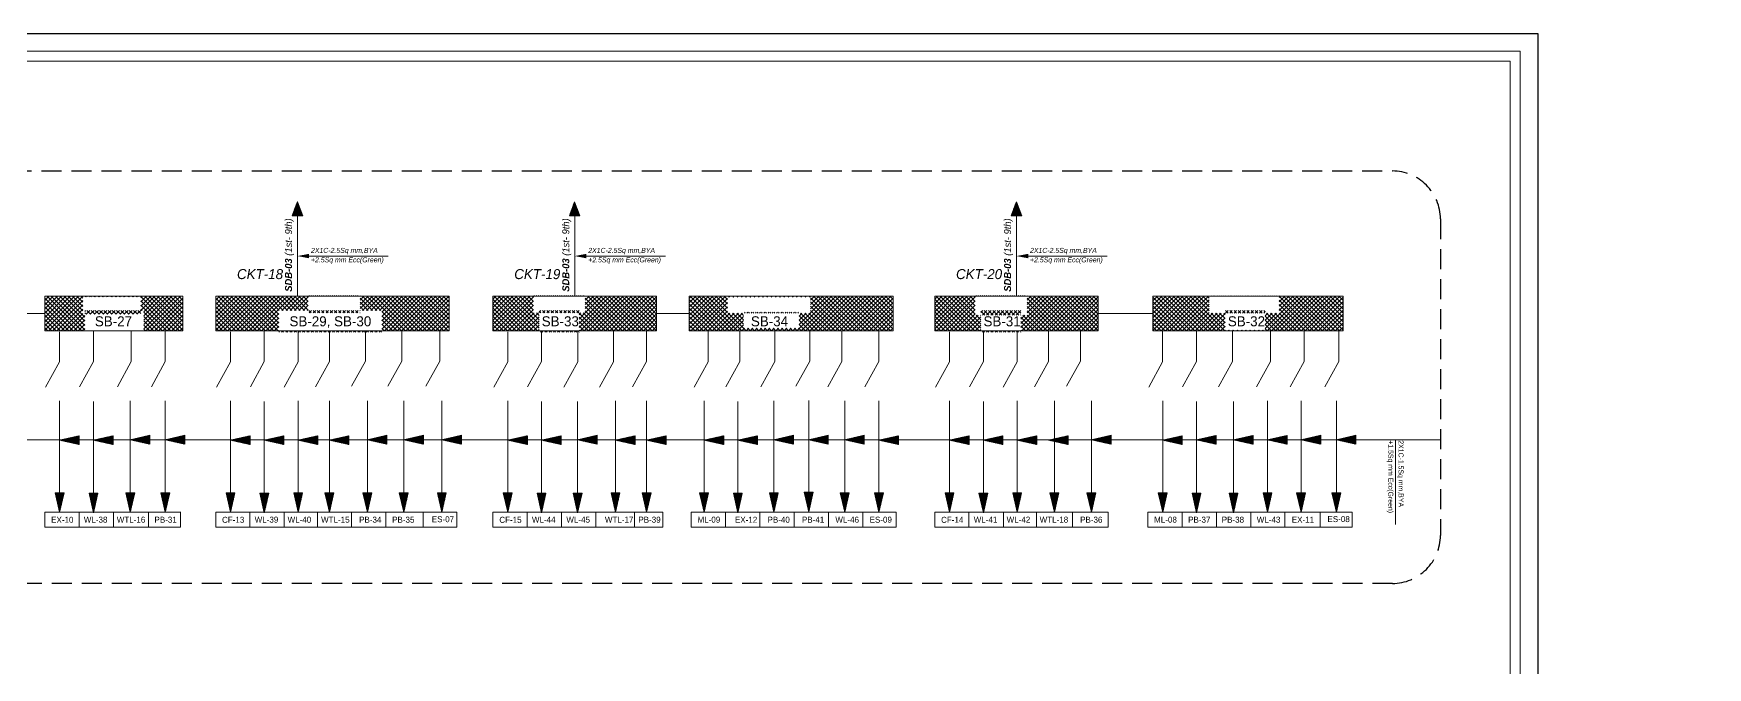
# Model space of a CAD drawing. Header units: inches. Extents: x 109699 to 44449955, y -10987 to 15824140.
# Drawn here: x 217912 to 218748, y -3945 to -3628 of the extents above; entities that cross this region are included whole.
import ezdxf

# ---------------------------------------------------------------- set-up
doc = ezdxf.new("R2010")
doc.units = ezdxf.units.IN
doc.header["$LTSCALE"] = 5
doc.header["$MEASUREMENT"] = 0
doc.linetypes.add('DASHED2', pattern=[0.375, 0.25, -0.125])
doc.layers.get('0').update_dxf_attribs({"color": 123})
for name, color, linetype, lineweight in [('@NORMAL', 7, 'Continuous', 5), ('E-CF-Ceiling-Fan', 30, 'Continuous', 13), ('E-CKT-CABLE', 116, 'Continuous', 18), ('E-CKT-TEXT', 135, 'Continuous', 18), ('E-ES-Energy Saver-Light', 140, 'Continuous', 13), ('E-EX-Exhaust-Fan', 190, 'Continuous', 13), ('E-PB-Socket-5A', 203, 'Continuous', 13), ('E-POINT-CABLE', 86, 'Continuous', 18), ('E-SB-Switch-Board', 106, 'Continuous', 18), ('E-SWITCH', 6, 'Continuous', 18), ('E-WL-Wall-Light', 232, 'Continuous', 15), ('E-WTL-Wall-Tube-Light', 6, 'Continuous', 15), ('WALL-1', 8, 'Continuous', 9)]:
    doc.layers.add(name, color=color, linetype=linetype, lineweight=lineweight)
doc.styles.get("Standard").update_dxf_attribs({"font": 'times.ttf'})

# ---------------------------------------------------------------- blocks, each defined once
blk = doc.blocks.new('zxczxczxcz')
at = {"layer": '@NORMAL'}
for points in [[(177327.5, -15450.1), (175295.2, -15450.1), (175295.2, -14276.8), (177327.5, -14276.8)], [(177319.9, -15442.5), (175302.8, -15442.5), (175302.8, -14284.5), (177319.9, -14284.5)]]:
    blk.add_lwpolyline(points, close=True, dxfattribs=at)
at = {"layer": 'WALL-1', "lineweight": 30}
blk.add_line((177340.9, -14263.5), (177340.9, -15463.5), dxfattribs=at)
blk.add_lwpolyline([(177340.9, -15463.5), (175281.8, -15463.5), (175281.8, -14263.5), (177340.9, -14263.5)], close=True, dxfattribs=at)
blk = doc.blocks.new('E-CKT TEXT')
for p, q in [((648438.87, 22105.08), (648437.12, 22112.85)), ((648437.12, 22112.85), (648440.62, 22112.85)), ((648437.16, 22112.65), (648437.36, 22112.85)), ((648437.21, 22112.43), (648437.63, 22112.85)), ((648437.26, 22112.21), (648437.89, 22112.85)), ((648437.31, 22112), (648438.16, 22112.85)), ((648437.36, 22111.78), (648438.43, 22112.85)), ((648437.41, 22111.56), (648438.69, 22112.85)), ((648437.46, 22111.35), (648438.96, 22112.85)), ((648437.51, 22111.13), (648439.22, 22112.85)), ((648437.55, 22110.92), (648439.49, 22112.85)), ((648437.6, 22110.7), (648439.75, 22112.85)), ((648437.65, 22110.48), (648440.02, 22112.85)), ((648437.7, 22110.27), (648440.28, 22112.85)), ((648437.75, 22110.05), (648440.55, 22112.85)), ((648437.8, 22109.83), (648440.57, 22112.6)), ((648437.85, 22109.62), (648440.49, 22112.26)), ((648437.9, 22109.4), (648440.41, 22111.92)), ((648437.94, 22109.18), (648440.34, 22111.58)), ((648437.99, 22108.97), (648440.26, 22111.23)), ((648438.04, 22108.75), (648440.18, 22110.89)), ((648438.09, 22108.54), (648440.11, 22110.55)), ((648438.14, 22108.32), (648440.03, 22110.21)), ((648438.19, 22108.1), (648439.95, 22109.86)), ((648438.24, 22107.89), (648439.87, 22109.52)), ((648438.29, 22107.67), (648439.8, 22109.18)), ((648438.34, 22107.45), (648439.72, 22108.84)), ((648438.38, 22107.24), (648439.64, 22108.49)), ((648438.43, 22107.02), (648439.56, 22108.15)), ((648438.48, 22106.8), (648439.49, 22107.81)), ((648438.87, 22105.08), (648440.62, 22112.85)), ((648438.53, 22106.59), (648439.41, 22107.47)), ((648438.58, 22106.37), (648439.33, 22107.13)), ((648438.63, 22106.16), (648439.26, 22106.78)), ((648438.68, 22105.94), (648439.18, 22106.44)), ((648438.73, 22105.72), (648439.1, 22106.1)), ((648438.77, 22105.51), (648439.02, 22105.76)), ((648438.82, 22105.29), (648438.95, 22105.41))]:
    blk.add_line(p, q)
blk = doc.blocks.new('AR')
at = {"layer": 'E-CKT-CABLE'}
for p, q in [((-271, 449), (0, 548)), ((-271, 449), (0, 346)), ((-270, 449), (-269, 450)), ((-266, 448), (-261, 453)), ((-263, 446), (-253, 456)), ((-259, 445), (-244, 459)), ((-255, 443), (-236, 462)), ((-251, 442), (-228, 465)), ((-247, 440), (-219, 468)), ((-243, 439), (-211, 471)), ((-240, 437), (-203, 474)), ((-236, 436), (-194, 477)), ((-232, 434), (-186, 480)), ((-228, 433), (-178, 483)), ((-224, 432), (-169, 486)), ((-220, 430), (-161, 489)), ((-216, 429), (-153, 493)), ((-213, 427), (-144, 496)), ((-209, 426), (-136, 499)), ((-205, 424), (-128, 502)), ((-201, 423), (-119, 505)), ((-197, 421), (-111, 508)), ((-193, 420), (-102, 511)), ((-190, 418), (-94, 514)), ((-186, 417), (-86, 517)), ((-182, 415), (-77, 520)), ((-178, 414), (-69, 523)), ((-174, 413), (-61, 526)), ((-170, 411), (-52, 529)), ((-167, 410), (-44, 532)), ((-163, 408), (-36, 535)), ((-159, 407), (-27, 538)), ((-155, 405), (-19, 541)), ((-151, 404), (-11, 544)), ((-147, 402), (-2, 547)), ((-144, 401), (0, 544)), ((-140, 399), (0, 539)), ((-136, 398), (0, 534)), ((-132, 396), (0, 528)), ((-128, 395), (0, 523)), ((-124, 394), (0, 518)), ((-120, 392), (0, 513)), ((-117, 391), (0, 507)), ((-113, 389), (0, 502)), ((-109, 388), (0, 497)), ((-105, 386), (0, 491)), ((-101, 385), (0, 486)), ((-97, 383), (0, 481)), ((-94, 382), (0, 475)), ((-90, 380), (0, 470)), ((-86, 379), (0, 465)), ((-82, 377), (0, 459)), ((-78, 376), (0, 454)), ((-74, 374), (0, 449)), ((-71, 373), (0, 444)), ((-67, 372), (0, 438)), ((-63, 370), (0, 433)), ((-59, 369), (0, 428)), ((-55, 367), (0, 422)), ((-51, 366), (0, 417)), ((-48, 364), (0, 412)), ((-44, 363), (0, 406)), ((-40, 361), (0, 401)), ((-36, 360), (0, 396)), ((-32, 358), (0, 391)), ((-28, 357), (0, 385)), ((-24, 355), (0, 380)), ((-21, 354), (0, 375)), ((-17, 353), (0, 369)), ((-13, 351), (0, 364)), ((-9, 350), (0, 359)), ((-5, 348), (0, 353)), ((-1, 347), (0, 348)), ((0, 548), (0, 346))]:
    blk.add_line(p, q, dxfattribs=at)

msp = doc.modelspace()

# ---------------------------------------------------------------- hatches: boundary and pattern name
at = {"layer": 'E-SB-Switch-Board'}
h = msp.add_hatch(dxfattribs=at)
h.set_pattern_fill('ANSI37', color=256, scale=12.003473, angle=180.05046, style=0)
h.set_pattern_definition([(225.050464, (15848.8653, -16746.7007), (1.061901214, -1.060032292), []), (315.050464, (15848.8653, -16746.7007), (1.060032292, 1.061901214), [])])
h.paths.add_polyline_path([(217986.3, -3759.19), (217917.26, -3759.19), (217917.26, -3776.48), (217986.3, -3776.48)])
h.paths.add_polyline_path([(217936.26, -3768.2), (217965.26, -3768.2), (217965.26, -3759.51), (217936.26, -3759.51)], flags=16)
h.paths.add_polyline_path([(217937.26, -3776.48), (217966.76, -3776.48), (217966.76, -3766.3), (217937.26, -3766.3)], flags=17)
h = msp.add_hatch(dxfattribs=at)
h.set_pattern_fill('ANSI37', color=256, scale=12.003473, angle=180.05046, style=0)
h.set_pattern_definition([(225.050464, (15859.9865, -16746.7007), (1.061901214, -1.060032292), []), (315.050464, (15859.9865, -16746.7007), (1.060032292, 1.061901214), [])])
h.paths.add_polyline_path([(218119.43, -3759.19), (218002.67, -3759.19), (218002.67, -3776.48), (218119.43, -3776.48)])
h.paths.add_polyline_path([(218048.95, -3767.53), (218074.83, -3767.53), (218074.83, -3758.84), (218048.95, -3758.84)])
h.paths.add_polyline_path([(218034.26, -3777.09), (218085.76, -3777.09), (218085.76, -3766.3), (218034.26, -3766.3)])
h = msp.add_hatch(dxfattribs=at)
h.set_pattern_fill('ANSI37', color=256, scale=12.003473, angle=180.05046, style=0)
h.set_pattern_definition([(225.050464, (15972.5593, -16746.7007), (1.061901214, -1.060032292), []), (315.050464, (15972.5593, -16746.7007), (1.060032292, 1.061901214), [])])
h.paths.add_polyline_path([(218223.01, -3759.19), (218141.24, -3759.19), (218141.24, -3776.48), (218223.01, -3776.48)])
h.paths.add_polyline_path([(218161.53, -3767.53), (218187.4, -3767.53), (218187.4, -3758.84), (218161.53, -3758.84)])
h.paths.add_polyline_path([(218164.29, -3777.09), (218184.28, -3777.09), (218184.28, -3766.3), (218164.29, -3766.3)])
h = msp.add_hatch(dxfattribs=at)
h.set_pattern_fill('ANSI37', color=256, scale=12.003473, angle=180.05046, style=0)
h.set_pattern_definition([(225.050464, (16004.6607, -16746.7007), (1.061901214, -1.060032292), []), (315.050464, (16004.6607, -16746.7007), (1.060032292, 1.061901214), [])])
h.paths.add_polyline_path([(218341.26, -3759.19), (218239.35, -3759.19), (218239.35, -3776.48), (218341.26, -3776.48)])
h.paths.add_polyline_path([(218258.51, -3767.58), (218300.01, -3767.58), (218300.01, -3759.63), (218258.51, -3759.63)], flags=16)
h.paths.add_polyline_path([(218266.51, -3775.13), (218294.26, -3775.13), (218294.26, -3767.13), (218266.51, -3767.13)], flags=16)
h = msp.add_hatch(dxfattribs=at)
h.set_pattern_fill('ANSI37', color=256, scale=12.003473, angle=180.05046, style=0)
h.set_pattern_definition([(225.050464, (16193.3694, -16746.7007), (1.061901214, -1.060032292), []), (315.050464, (16193.3694, -16746.7007), (1.060032292, 1.061901214), [])])
h.paths.add_polyline_path([(218443.82, -3759.19), (218362.05, -3759.19), (218362.05, -3776.48), (218443.82, -3776.48)])
h.paths.add_polyline_path([(218382.34, -3768.63), (218408.21, -3768.63), (218408.21, -3758.84), (218382.34, -3758.84)])
h.paths.add_polyline_path([(218385.1, -3777.09), (218405.09, -3777.09), (218405.09, -3766.3), (218385.1, -3766.3)])
h = msp.add_hatch(dxfattribs=at)
h.set_pattern_fill('ANSI37', color=256, scale=12.003473, angle=180.05046, style=0)
h.set_pattern_definition([(225.050464, (16252.3872, -16746.7007), (1.061901214, -1.060032292), []), (315.050464, (16252.3872, -16746.7007), (1.060032292, 1.061901214), [])])
h.paths.add_polyline_path([(218566.17, -3759.19), (218471.08, -3759.19), (218471.08, -3776.48), (218566.17, -3776.48)])
h.paths.add_polyline_path([(218499.17, -3767.58), (218534.17, -3767.58), (218534.17, -3758.89), (218499.17, -3758.89)])
h.paths.add_polyline_path([(218507.22, -3776.13), (218527.21, -3776.13), (218527.21, -3766.3), (218507.22, -3766.3)], flags=16)

# ---------------------------------------------------------------- linework, layer by layer
at = {"linetype": 'DASHED2', "lineweight": 25, "ltscale": 8}
msp.add_lwpolyline([(217525.68, -3696.59), (218590.81, -3696.59, -0.414214), (218614.81, -3720.59), (218614.81, -3878.61, -0.414214), (218590.81, -3902.61), (217525.68, -3902.61, -0.414214), (217501.68, -3878.61), (217501.68, -3720.59, -0.414214)], format="xyb", close=True, dxfattribs=at)
at = {"layer": 'E-CKT-CABLE'}
for p, q in [((218043.55, -3759.19), (218043.55, -3719.01)), ((218182.12, -3759.19), (218182.12, -3719.01)), ((218402.93, -3759.19), (218402.93, -3719.01)), ((218047.44, -3739.1), (218088.94, -3739.1)), ((218186.01, -3739.1), (218227.51, -3739.1)), ((218406.82, -3739.1), (218448.32, -3739.1)), ((217899.26, -3767.83), (217917.26, -3767.83)), ((218223.01, -3767.83), (218239.35, -3767.83)), ((218443.82, -3767.83), (218471.08, -3767.83))]:
    msp.add_line(p, q, dxfattribs=at)
for points in [[(218049.38, -3740.21), (218049.38, -3737.99), (218043.55, -3739.1)], [(218187.96, -3740.21), (218187.96, -3737.99), (218182.12, -3739.1)], [(218408.77, -3740.21), (218408.77, -3737.99), (218402.93, -3739.1)]]:
    msp.add_solid(points, dxfattribs=at)
at = {"layer": 'E-CKT-TEXT'}
for p, q in [((217552.64, -3830.85), (218028.76, -3830.85)), ((217956.17, -3830.85), (218614.81, -3830.85)), ((218204.97, -3830.85), (218204.97, -3831.1)), ((218405.78, -3830.85), (218405.78, -3831.1)), ((218483.9, -3830.85), (218483.9, -3831.1)), ((218592.4, -3830.85), (218592.4, -3873.17))]:
    msp.add_line(p, q, dxfattribs=at)
at = {"layer": 'E-POINT-CABLE'}
for p, q in [((217924.66, -3776.91), (217924.66, -3791.98)), ((217941.58, -3776.69), (217941.58, -3791.76)), ((217960.5, -3776.29), (217960.5, -3791.36)), ((217960.5, -3776.69), (217960.5, -3791.76)), ((217977.5, -3776.29), (217977.5, -3791.36)), ((217977.5, -3776.69), (217977.5, -3791.76)), ((218010.07, -3776.91), (218010.07, -3791.98)), ((218026.99, -3776.69), (218026.99, -3791.76)), ((218043.91, -3776.48), (218043.91, -3791.54)), ((218043.91, -3776.88), (218043.91, -3791.94)), ((218059.49, -3776.73), (218059.49, -3791.8)), ((218077.48, -3776.48), (218077.48, -3791.54)), ((218095.67, -3776.47), (218095.67, -3791.54)), ((218114.67, -3776.47), (218114.67, -3791.54)), ((218148.64, -3776.91), (218148.64, -3791.98)), ((218165.56, -3776.69), (218165.56, -3791.76)), ((218183.65, -3776.48), (218183.65, -3791.54)), ((218183.65, -3776.88), (218183.65, -3791.94)), ((218201.48, -3776.48), (218201.48, -3791.54)), ((218201.48, -3776.88), (218201.48, -3791.94)), ((218218.06, -3776.73), (218218.06, -3791.8)), ((218248.76, -3776.48), (218248.76, -3791.98)), ((218264.68, -3776.69), (218264.68, -3791.76)), ((218282.18, -3776.69), (218282.18, -3791.76)), ((218299.56, -3776.48), (218299.56, -3791.54)), ((218315.68, -3776.69), (218315.68, -3791.76)), ((218334.18, -3776.69), (218334.18, -3791.76)), ((218369.45, -3776.91), (218369.45, -3791.98)), ((218386.37, -3776.69), (218386.37, -3791.76)), ((218403.29, -3776.48), (218403.29, -3791.54)), ((218403.29, -3776.88), (218403.29, -3791.94)), ((218418.87, -3776.73), (218418.87, -3791.8)), ((218434.86, -3776.48), (218434.86, -3791.54)), ((218475.98, -3776.48), (218475.98, -3791.98)), ((218492.9, -3776.69), (218492.9, -3791.76)), ((218510.9, -3776.69), (218510.9, -3791.76)), ((218529.9, -3776.69), (218529.9, -3791.76)), ((218546.67, -3776.69), (218546.67, -3791.76)), ((218564.01, -3776.69), (218564.01, -3791.76)), ((217924.67, -3811.48), (217924.67, -3867.09)), ((217941.58, -3811.7), (217941.58, -3867.31)), ((217960, -3811.48), (217960, -3867.09)), ((217977.5, -3811.48), (217977.5, -3867.09)), ((218010.08, -3811.48), (218010.08, -3867.09)), ((218026.99, -3811.7), (218026.99, -3867.31)), ((218043.91, -3811.48), (218043.91, -3867.09)), ((218059.49, -3811.49), (218059.49, -3867.09)), ((218078.49, -3811.49), (218078.49, -3867.09)), ((218096.67, -3811.48), (218096.67, -3867.09)), ((218115.67, -3811.48), (218115.67, -3867.09)), ((218148.65, -3811.48), (218148.65, -3867.09)), ((218165.56, -3811.7), (218165.56, -3867.31)), ((218183.56, -3811.7), (218183.56, -3867.31)), ((218202.48, -3811.48), (218202.48, -3867.09)), ((218218.06, -3811.49), (218218.06, -3867.09)), ((218246.77, -3811.48), (218246.77, -3867.09)), ((218263.68, -3811.7), (218263.68, -3867.31)), ((218281.68, -3811.48), (218281.68, -3867.09)), ((218299.06, -3811.27), (218299.06, -3866.87)), ((218317.06, -3811.48), (218317.06, -3867.09)), ((218334.18, -3811.48), (218334.18, -3867.09)), ((218369.46, -3811.48), (218369.46, -3867.09)), ((218386.37, -3811.7), (218386.37, -3867.31)), ((218403.29, -3811.48), (218403.29, -3867.09)), ((218421.87, -3811.49), (218421.87, -3867.09)), ((218440.37, -3811.49), (218440.37, -3867.09)), ((218475.99, -3811.48), (218475.99, -3867.09)), ((218492.9, -3811.7), (218492.9, -3867.31)), ((218511.4, -3811.7), (218511.4, -3867.31)), ((218528.4, -3811.48), (218528.4, -3867.09)), ((218545.17, -3811.48), (218545.17, -3867.09)), ((218562.79, -3811.48), (218562.79, -3867.09)), ((217934.38, -3867.09), (217934.38, -3874.51)), ((217951.58, -3867.09), (217951.58, -3874.51)), ((217969.08, -3867.09), (217969.08, -3874.51)), ((217985.08, -3866.91), (217985.08, -3874.51)), ((218019.79, -3867.09), (218019.79, -3874.51)), ((218036.98, -3867.09), (218036.98, -3874.51)), ((218053.49, -3867.09), (218053.49, -3874.51)), ((218053.49, -3867.09), (218053.49, -3874.51)), ((218070.61, -3867.1), (218070.61, -3874.53)), ((218087.72, -3867.1), (218087.72, -3874.53)), ((218106.42, -3867.1), (218106.42, -3874.53)), ((218158.36, -3867.09), (218158.36, -3874.51)), ((218175.56, -3867.09), (218175.56, -3874.51)), ((218192.75, -3867.09), (218192.75, -3874.52)), ((218212.06, -3867.09), (218212.06, -3874.51)), ((218212.06, -3867.09), (218212.06, -3874.51)), ((218226.18, -3867.1), (218226.18, -3874.53)), ((218257.48, -3867.09), (218257.48, -3874.51)), ((218274.6, -3867.09), (218274.6, -3874.53)), ((218291.79, -3867.09), (218291.79, -3874.51)), ((218308.99, -3867.09), (218308.99, -3874.51)), ((218326.12, -3867.09), (218326.12, -3874.51)), ((218379.17, -3867.09), (218379.17, -3874.51)), ((218396.37, -3867.09), (218396.37, -3874.51)), ((218412.87, -3867.09), (218412.87, -3874.51)), ((218412.87, -3867.09), (218412.87, -3874.51)), ((218430.99, -3867.1), (218430.99, -3874.53)), ((218485.69, -3867.09), (218485.69, -3874.51)), ((218502.89, -3867.09), (218502.89, -3874.51)), ((218520.01, -3867.09), (218520.01, -3874.51)), ((218537.12, -3867.09), (218537.12, -3874.51)), ((218554.67, -3867.09), (218554.67, -3874.52))]:
    msp.add_line(p, q, dxfattribs=at)
for points in [[(217917.26, -3867.09), (217985.08, -3867.09), (217985.08, -3874.51), (217917.26, -3874.54)], [(218002.67, -3867.09), (218123.26, -3867.1), (218123.26, -3874.53), (218002.67, -3874.54)], [(218141.24, -3867.09), (218226.18, -3867.1), (218226.18, -3874.53), (218141.24, -3874.54)], [(218240.37, -3867.09), (218342.76, -3867.09), (218342.76, -3874.51), (218240.37, -3874.54)], [(218362.05, -3867.09), (218448.8, -3867.1), (218448.8, -3874.53), (218362.05, -3874.54)], [(218468.58, -3867.09), (218570.76, -3867.09), (218570.76, -3874.51), (218468.58, -3874.54)]]:
    msp.add_lwpolyline(points, close=True, dxfattribs=at)
at = {"layer": 'E-SB-Switch-Board'}
for points in [[(217917.26, -3776.48), (217986.3, -3776.48), (217986.3, -3759.19), (217917.26, -3759.19)], [(218002.67, -3776.48), (218119.43, -3776.48), (218119.43, -3759.19), (218002.67, -3759.19)], [(218141.24, -3776.48), (218223.01, -3776.48), (218223.01, -3759.19), (218141.24, -3759.19)], [(218239.35, -3776.48), (218341.26, -3776.48), (218341.26, -3759.19), (218239.35, -3759.19)], [(218362.05, -3776.48), (218443.82, -3776.48), (218443.82, -3759.19), (218362.05, -3759.19)], [(218471.08, -3776.48), (218566.17, -3776.48), (218566.17, -3759.19), (218471.08, -3759.19)]]:
    msp.add_lwpolyline(points, close=True, dxfattribs=at)
at = {"layer": 'E-SWITCH'}
for p, q in [((217924.66, -3791.98), (217917.68, -3804.59)), ((217941.58, -3791.76), (217934.6, -3804.38)), ((217960.5, -3791.76), (217953.52, -3804.37)), ((217977.5, -3791.76), (217970.52, -3804.37)), ((218010.07, -3791.98), (218003.09, -3804.59)), ((218026.99, -3791.76), (218020.01, -3804.38)), ((218043.91, -3791.94), (218036.93, -3804.56)), ((218059.49, -3791.8), (218052.51, -3804.41)), ((218077.48, -3791.54), (218070.5, -3804.16)), ((218095.67, -3791.54), (218088.69, -3804.16)), ((218114.67, -3791.54), (218107.69, -3804.16)), ((218148.64, -3791.98), (218141.66, -3804.59)), ((218165.56, -3791.76), (218158.58, -3804.38)), ((218183.65, -3791.94), (218176.67, -3804.56)), ((218201.48, -3791.94), (218194.5, -3804.56)), ((218218.06, -3791.8), (218211.08, -3804.41)), ((218248.76, -3791.98), (218241.78, -3804.59)), ((218264.68, -3791.76), (218257.7, -3804.38)), ((218282.18, -3791.76), (218275.2, -3804.38)), ((218299.56, -3791.54), (218292.58, -3804.16)), ((218315.68, -3791.76), (218308.7, -3804.38)), ((218334.18, -3791.76), (218327.2, -3804.38)), ((218369.45, -3791.98), (218362.47, -3804.59)), ((218386.37, -3791.76), (218379.39, -3804.38)), ((218403.29, -3791.94), (218396.31, -3804.56)), ((218418.87, -3791.8), (218411.89, -3804.41)), ((218434.86, -3791.54), (218427.88, -3804.16)), ((218475.98, -3791.98), (218469, -3804.59)), ((218492.9, -3791.76), (218485.92, -3804.38)), ((218510.9, -3791.76), (218503.92, -3804.38)), ((218529.9, -3791.76), (218522.92, -3804.38)), ((218546.67, -3791.76), (218539.69, -3804.38)), ((218564.01, -3791.76), (218557.03, -3804.38))]:
    msp.add_line(p, q, dxfattribs=at)

# ---------------------------------------------------------------- block references
at = {"layer": 'E-CF-Ceiling-Fan', "color": 1, "xscale": 1.261437301517695, "yscale": 1.261437301517695, "zscale": 1.261437301517695}
for p in [(-599954.9, -31751.26), (-599816.33, -31751.26), (-599595.52, -31751.26)]:
    msp.add_blockref('E-CKT TEXT', p, dxfattribs=at)
at = {"layer": 'E-CKT-CABLE', "xscale": -0.02594956736979771, "yscale": 0.02594956736979771, "zscale": 0.02594956734627435, "rotation": 90}
for p in [(218055.16, -3719.01), (218193.73, -3719.01), (218414.54, -3719.01)]:
    msp.add_blockref('AR', p, dxfattribs=at)
at = {"layer": 'E-CKT-TEXT', "xscale": 1.261437301520496, "yscale": 1.261437301520496, "zscale": 1.261437301520496, "rotation": 270}
for p in [(190040.5, 814133.95), (190057.41, 814133.95), (190075.83, 814134.13), (190093.33, 814134.13), (190125.91, 814133.95), (190142.82, 814133.95), (190159.74, 814133.95), (190175.32, 814133.95), (190194.32, 814134.13), (190212.5, 814134.13), (190231.5, 814134.13), (190264.48, 814133.95), (190281.39, 814133.95), (190299.39, 814134.13), (190318.31, 814133.95), (190333.89, 814133.95), (190362.6, 814133.95), (190379.51, 814133.95), (190397.51, 814134.13), (190414.89, 814134.13), (190432.89, 814134.13), (190450.01, 814133.95), (190485.29, 814133.95), (190502.2, 814133.95), (190519.12, 814133.95), (190534.7, 814133.95), (190556.2, 814134.13), (190591.82, 814133.95), (190608.73, 814134.1), (190627.23, 814134.1), (190644.23, 814134.1), (190661, 814134.13), (190678.62, 814134.13)]:
    msp.add_blockref('E-CKT TEXT', p, dxfattribs=at)
at = {"layer": 'E-ES-Energy Saver-Light', "color": 1, "xscale": 1.261437301517695, "yscale": 1.261437301517695, "zscale": 1.261437301517695}
for p in [(-599849.31, -31751.26), (-599630.8, -31751.26), (-599402.19, -31751.26)]:
    msp.add_blockref('E-CKT TEXT', p, dxfattribs=at)
at = {"layer": 'E-EX-Exhaust-Fan', "color": 1, "xscale": 1.261437301517695, "yscale": 1.261437301517695, "zscale": 1.261437301517695}
for p in [(-600040.31, -31751.26), (-599701.3, -31751.48), (-599419.81, -31751.26)]:
    msp.add_blockref('E-CKT TEXT', p, dxfattribs=at)
at = {"layer": 'E-PB-Socket-5A', "color": 1, "xscale": 1.261437301517695, "yscale": 1.261437301517695, "zscale": 1.261437301517695}
for p in [(-599665.92, -31751.04), (-599987.48, -31751.26), (-599886.49, -31751.26), (-599868.31, -31751.26), (-599746.92, -31751.26), (-599683.3, -31751.26), (-599524.61, -31751.26), (-599472.08, -31751.48), (-599453.58, -31751.48)]:
    msp.add_blockref('E-CKT TEXT', p, dxfattribs=at)
at = {"layer": 'E-WL-Wall-Light', "color": 1, "xscale": 1.261437301517695, "yscale": 1.261437301517695, "zscale": 1.261437301517695}
for p in [(-600023.4, -31751.48), (-599937.99, -31751.48), (-599921.07, -31751.26), (-599799.42, -31751.48), (-599781.42, -31751.48), (-599647.92, -31751.26), (-599578.61, -31751.48), (-599561.69, -31751.26), (-599436.58, -31751.26)]:
    msp.add_blockref('E-CKT TEXT', p, dxfattribs=at)
at = {"layer": 'E-WTL-Wall-Tube-Light', "color": 1, "xscale": 1.261437301517695, "yscale": 1.261437301517695, "zscale": 1.261437301517695}
for p in [(-600004.98, -31751.26), (-599905.49, -31751.26), (-599762.5, -31751.26), (-599718.21, -31751.26), (-599543.11, -31751.26), (-599488.99, -31751.26)]:
    msp.add_blockref('E-CKT TEXT', p, dxfattribs=at)
at = {"layer": 'WALL-1', "linetype": 'Continuous', "xscale": 0.6583637491200001, "yscale": 0.6583637491200001, "zscale": 0.6583637491200001}
msp.add_blockref('zxczxczxcz', (101908.72, 5762.61), dxfattribs=at)

# ---------------------------------------------------------------- texts
at = {"layer": 'E-CF-Ceiling-Fan', "color": 1, "char_height": 3, "width": 10.9021, "attachment_point": 1}
for s, insert in [('{\\fCentury Gothic|b0|i0|c0|p34;\\C256;CF-13}', (218005.85, -3869.34)), ('{\\fCentury Gothic|b0|i0|c0|p34;\\C256;CF-15}', (218144.43, -3869.34)), ('{\\fCentury Gothic|b0|i0|c0|p34;\\C256;CF-14}', (218365.24, -3869.34))]:
    msp.add_mtext(s, dxfattribs=dict(at, insert=insert))
at = {"layer": 'E-CKT-TEXT', "color": 1, "attachment_point": 1}
for s, insert, char_height, width, rotation in [('{\\fCentury Gothic|b1|i1|c0|p34;\\C256;SDB-03\\fCentury Gothic|b0|i1|c0|p34; (1st- 9th)}', (218037.33, -3756.91), 3.5, 48.6814, 90), ('{\\fCentury Gothic|b1|i1|c0|p34;\\C256;SDB-03\\fCentury Gothic|b0|i1|c0|p34; (1st- 9th)}', (218175.9, -3756.91), 3.5, 48.6814, 90), ('{\\fCentury Gothic|b1|i1|c0|p34;\\C256;SDB-03\\fCentury Gothic|b0|i1|c0|p34; (1st- 9th)}', (218396.71, -3756.91), 3.5, 48.6814, 90), ('{\\fCentury Gothic|b0|i0|c0|p34;\\C256;+1.5Sq mm Ecc(Green) }', (218591.27, -3831.1), 2.5, 41.3635, 270), ('{\\fCentury Gothic|b0|i0|c0|p34;\\C256;2X1C-1.5Sq mm,BYA}', (218596.38, -3831.1), 2.5, 41.3635, 270)]:
    msp.add_mtext(s, dxfattribs=dict(at, insert=insert, char_height=char_height, width=width, rotation=rotation))
for s, insert, char_height, width in [('{\\fCentury Gothic|b0|i1|c0|p34;\\C256;2X1C-2.5Sq mm,BYA}', (218050.31, -3735.02), 2.5, 41.3635), ('{\\fCentury Gothic|b0|i1|c0|p34;\\C256;+2.5Sq mm Ecc(Green) }', (218050.31, -3739.74), 2.5, 41.3635), ('{\\fCentury Gothic|b0|i1|c0|p34;\\C256;2X1C-2.5Sq mm,BYA}', (218188.88, -3735.02), 2.5, 41.3635), ('{\\fCentury Gothic|b0|i1|c0|p34;\\C256;+2.5Sq mm Ecc(Green) }', (218188.88, -3739.74), 2.5, 41.3635), ('{\\fCentury Gothic|b0|i1|c0|p34;\\C256;2X1C-2.5Sq mm,BYA}', (218409.69, -3735.02), 2.5, 41.3635), ('{\\fCentury Gothic|b0|i1|c0|p34;\\C256;+2.5Sq mm Ecc(Green) }', (218409.69, -3739.74), 2.5, 41.3635), ('{\\fCentury Gothic|b0|i1|c0|p34;\\C256;CKT-18}', (218013.33, -3745.61), 5, 24.1526), ('{\\fCentury Gothic|b0|i1|c0|p34;\\C256;CKT-19}', (218151.9, -3745.61), 5, 24.1526), ('{\\fCentury Gothic|b0|i1|c0|p34;\\C256;CKT-20}', (218372.71, -3745.61), 5, 24.1526)]:
    msp.add_mtext(s, dxfattribs=dict(at, insert=insert, char_height=char_height, width=width))
at = {"layer": 'E-ES-Energy Saver-Light', "color": 1, "char_height": 3, "width": 10.9021, "attachment_point": 1}
for s, insert in [('{\\fCentury Gothic|b0|i0|c0|p34;\\C256;ES-07}', (218110.69, -3869.03)), ('{\\fCentury Gothic|b0|i0|c0|p34;\\C256;ES-09}', (218329.52, -3869.28)), ('{\\fCentury Gothic|b0|i0|c0|p34;\\C256;ES-08}', (218558.36, -3868.98))]:
    msp.add_mtext(s, dxfattribs=dict(at, insert=insert))
at = {"layer": 'E-EX-Exhaust-Fan', "color": 1, "char_height": 3, "width": 10.9021, "attachment_point": 1}
for s, insert in [('{\\fCentury Gothic|b0|i0|c0|p34;\\C256;EX-10}', (217920.44, -3869.34)), ('{\\fCentury Gothic|b0|i0|c0|p34;\\C256;EX-12}', (218262.2, -3869.34)), ('{\\fCentury Gothic|b0|i0|c0|p34;\\C256;EX-11}', (218540.52, -3869.28))]:
    msp.add_mtext(s, dxfattribs=dict(at, insert=insert))
at = {"layer": 'E-PB-Socket-5A', "color": 1, "char_height": 3, "width": 10.9021, "attachment_point": 1}
for s, insert in [('{\\fCentury Gothic|b0|i0|c0|p34;\\C256;PB-31}', (217972.09, -3869.28)), ('{\\fCentury Gothic|b0|i0|c0|p34;\\C256;PB-34}', (218074.36, -3869.28)), ('{\\fCentury Gothic|b0|i0|c0|p34;\\C256;PB-35}', (218090.86, -3869.28)), ('{\\fCentury Gothic|b0|i0|c0|p34;\\C256;PB-39}', (218213.93, -3869.28)), ('{\\fCentury Gothic|b0|i0|c0|p34;\\C256;PB-40}', (218278.49, -3869.28)), ('{\\fCentury Gothic|b0|i0|c0|p34;\\C256;PB-41}', (218295.69, -3869.28)), ('{\\fCentury Gothic|b0|i0|c0|p34;\\C256;PB-36}', (218434.74, -3869.28)), ('{\\fCentury Gothic|b0|i0|c0|p34;\\C256;PB-37}', (218488.71, -3869.28)), ('{\\fCentury Gothic|b0|i0|c0|p34;\\C256;PB-38}', (218505.52, -3869.28))]:
    msp.add_mtext(s, dxfattribs=dict(at, insert=insert))
at = {"layer": 'E-SB-Switch-Board', "color": 1, "char_height": 5, "attachment_point": 1}
for s, insert, width in [('{\\fCentury Gothic|b0|i0|c0|p34;\\C256;     SB-27}', (217933, -3769.18), 49.9848), ('{\\fCentury Gothic|b0|i0|c0|p34;\\C256;SB-29, SB-30}', (218039.56, -3769.18), 48.1499), ('{\\fCentury Gothic|b0|i0|c0|p34;\\C256;SB-33}', (218165.63, -3769.18), 24.1526), ('{\\fCentury Gothic|b0|i0|c0|p34;\\C256; SB-34}', (218268.33, -3769.18), 41.1005), ('{\\fCentury Gothic|b0|i0|c0|p34;\\C256;SB-31}', (218386.44, -3769.18), 24.1526), ('{\\fCentury Gothic|b0|i0|c0|p34;\\C256;SB-32}', (218508.56, -3769.18), 24.1526)]:
    msp.add_mtext(s, dxfattribs=dict(at, insert=insert, width=width))
at = {"layer": 'E-WL-Wall-Light', "color": 1, "char_height": 3, "attachment_point": 1}
for s, insert, width in [('{\\fCentury Gothic|b0|i0|c0|p34;\\C256;WL-38}', (217936.76, -3869.25), 14.2676), ('{\\fCentury Gothic|b0|i0|c0|p34;\\C256;WL-39}', (218022.17, -3869.25), 10.9021), ('{\\fCentury Gothic|b0|i0|c0|p34;\\C256;WL-40}', (218038.62, -3869.25), 14.7879), ('{\\fCentury Gothic|b0|i0|c0|p34;\\C256;WL-44}', (218160.74, -3869.25), 10.9021), ('{\\fCentury Gothic|b0|i0|c0|p34;\\C256;WL-45}', (218177.94, -3869.25), 10.9021), ('{\\fCentury Gothic|b0|i0|c0|p34;\\C256;WL-46}', (218312.39, -3869.28), 10.9021), ('{\\fCentury Gothic|b0|i0|c0|p34;\\C256;WL-41}', (218381.55, -3869.25), 10.9021), ('{\\fCentury Gothic|b0|i0|c0|p34;\\C256;WL-42}', (218398.01, -3869.25), 10.9021), ('{\\fCentury Gothic|b0|i0|c0|p34;\\C256;WL-43}', (218523.02, -3869.28), 10.9021)]:
    msp.add_mtext(s, dxfattribs=dict(at, insert=insert, width=width))
at = {"layer": 'E-WTL-Wall-Tube-Light', "color": 1, "char_height": 3, "attachment_point": 1}
for s, insert, width in [('{\\fCentury Gothic|b0|i0|c0|p34;\\C256;WTL-16}', (217953.25, -3869.28), 14.7879), ('{\\fCentury Gothic|b0|i0|c0|p34;\\C256;WTL-15}', (218055.36, -3869.28), 10.9021), ('{\\fCentury Gothic|b0|i0|c0|p34;\\C256;WTL-17}', (218197.2, -3869.25), 14.7879), ('{\\fCentury Gothic|b0|i0|c0|p34;\\C256;ML-09}', (218243.5, -3869.25), 24.0847), ('{\\fCentury Gothic|b0|i0|c0|p34;\\C256;WTL-18}', (218414.51, -3869.25), 14.7879), ('{\\fCentury Gothic|b0|i0|c0|p34;\\C256;ML-08}', (218471.72, -3869.25), 24.0847)]:
    msp.add_mtext(s, dxfattribs=dict(at, insert=insert, width=width))

doc.saveas('drawing.dxf')
